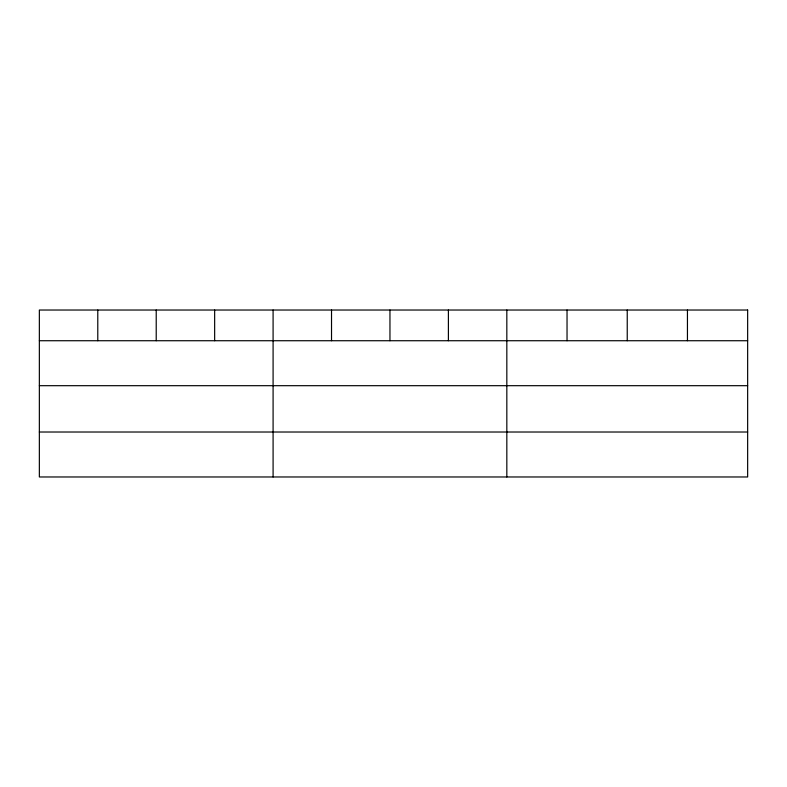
<?xml version="1.0" encoding="UTF-8"?>
<svg xmlns="http://www.w3.org/2000/svg" width="787" height="787" viewBox="0 0 787 787"><rect width="100%" height="100%" fill="white"/><g stroke="black" fill="none" stroke-linecap="round" stroke-linejoin="round"><path stroke-width="1.18" d="M39.35 340.732L747.65 340.732M39.35 385.689L747.65 385.689M39.35 432.014L747.65 432.014M687.444 310.029L687.444 340.732M627.239 310.029L627.239 340.732M567.034 310.029L567.034 340.732M506.828 310.029L506.828 476.971M448.393 310.029L448.393 340.732M389.958 310.029L389.958 340.732M331.524 310.029L331.524 340.732M273.089 310.029L273.089 476.971M214.654 310.029L214.654 340.732M156.22 310.029L156.22 340.732M97.785 310.029L97.785 340.732M747.65 310.029L39.35 310.029L39.35 476.971L747.65 476.971L747.65 310.029"/></g></svg>
